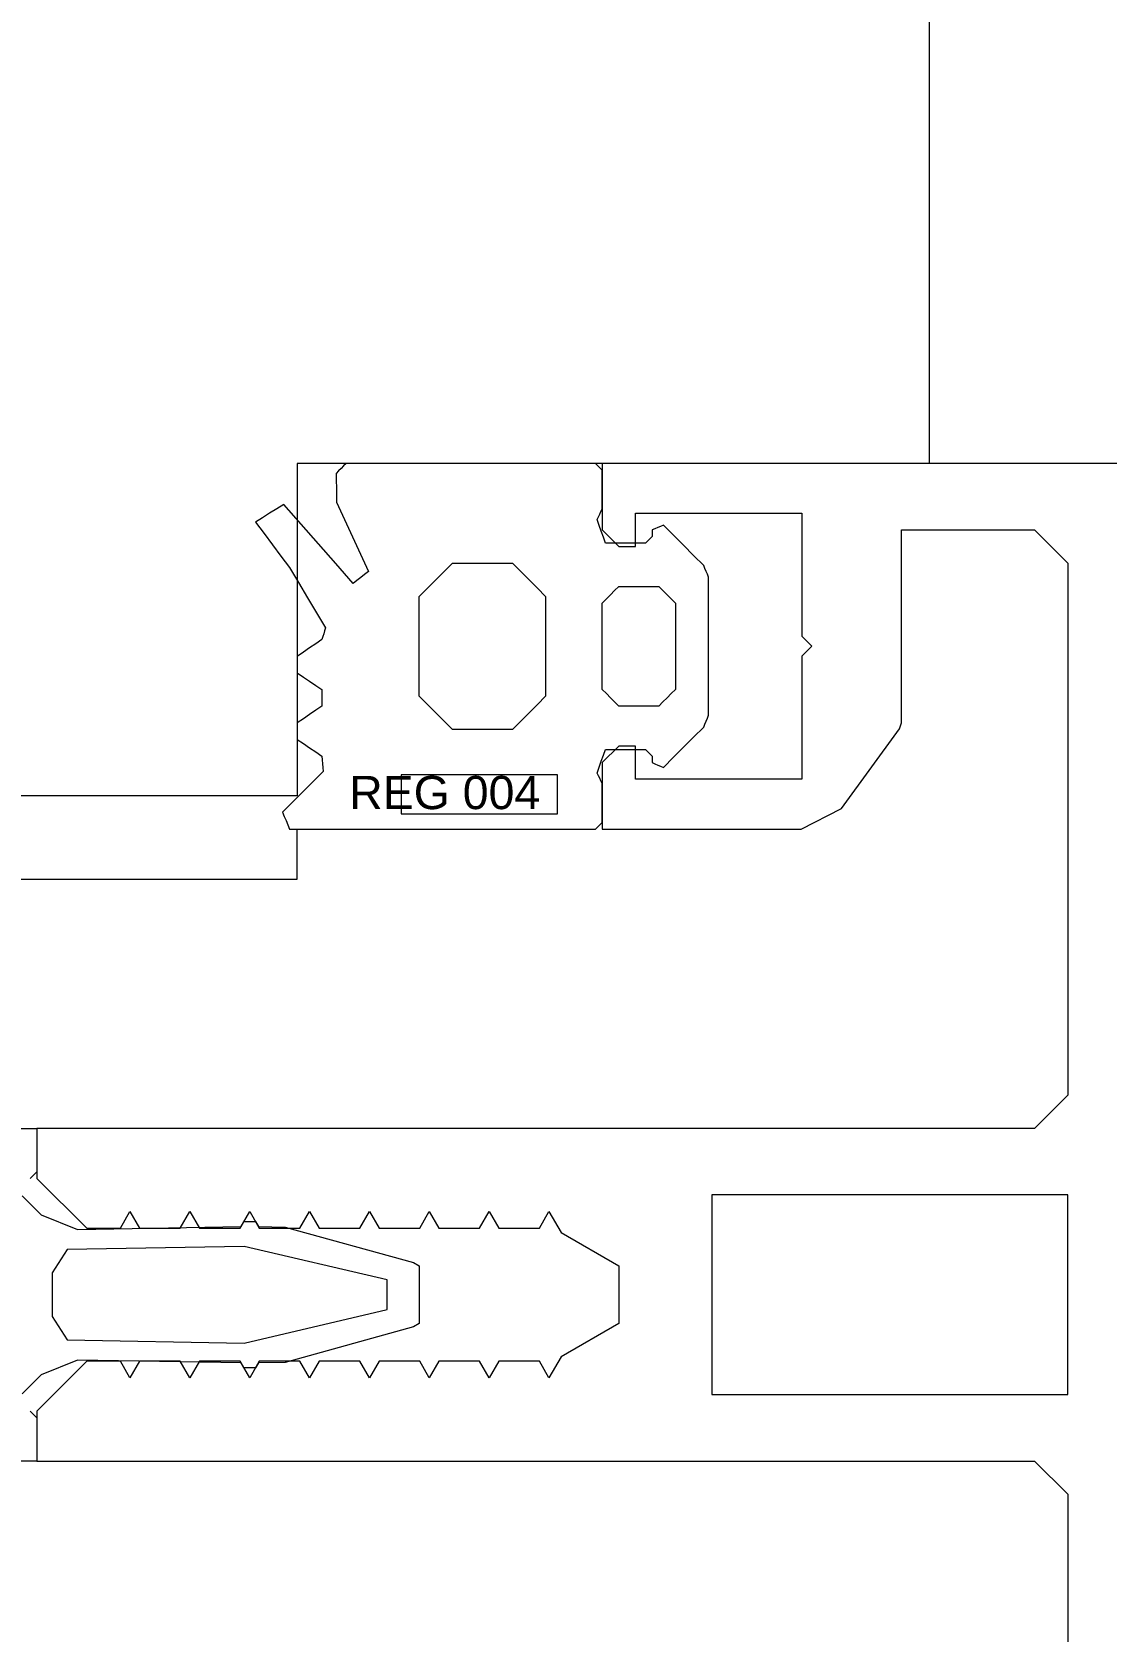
# Model space of a CAD drawing. Header units: millimetres. Extents: x 97 to 214665, y -4577 to 61202.
# Drawn here: x 189850.94 to 189883.23, y 17074.86 to 17122.97 of the extents above; entities that cross this region are included whole.
import ezdxf

# ---------------------------------------------------------------- set-up
doc = ezdxf.new("R2010")
doc.units = ezdxf.units.MM
for name, color, linetype, lineweight in [('A-GLAZ-____-MCUT', 151, 'Continuous', 9), ('A-GLAZ-____-OTLN', 151, 'Continuous', 9), ('A-GLAZ-CURT-OTLN', 52, 'Continuous', 9), ('A-GLAZ-CWMG-MCUT', 51, 'Continuous', 9), ('A-GLAZ-CWMG-OTLN', 51, 'Continuous', 9), ('G-XREF-____-OTLN', 8, 'Continuous', 9)]:
    doc.layers.add(name, color=color, linetype=linetype, lineweight=lineweight)
doc.styles.add('Arial', font='arial.ttf', dxfattribs={"height": 0.9999999999999999})

# ---------------------------------------------------------------- blocks, each defined once
blk = doc.blocks.new('PNS_Панель прямоугольная2 - Нр_Стекло - 40мм-39391143-О_АИ_ПП_4_200_Целиком')
at = {"layer": 'A-GLAZ-____-OTLN', "lineweight": 5}
h = blk.add_hatch(dxfattribs=at)
h.set_pattern_fill('FP_129', color=256, style=0, pattern_type=2)
h.set_pattern_definition([(135, (17470, -132439.8), (-282.842712474619, -282.842712474619), [200, -600]), (135, (17570, -132639.8), (-282.842712474619, -282.842712474619), [600, -200]), (135, (17670, -132239.8), (-282.842712474619, -282.842712474619), [200, -600])])
h.paths.add_polyline_path([(469.9999999999885, 1.559328666189686e-10), (469.9999999999885, 21.00000000015116), (459.9999999999734, 21.00000000015116), (459.9999999999734, 40.00000000016416), (-460.0000000000254, 40.00000000016416), (-460.0000000000254, 21.00000000015116), (-470.0000000000144, 21.00000000015116), (-470.0000000000144, 1.559328666189686e-10), (459.9999999999734, 1.559328666189686e-10)])
at = {"layer": 'A-GLAZ-____-MCUT', "color": 10, "lineweight": 5}
blk.add_line((-460.0000000000131, 39.99999999999774), (459.9999999999881, 39.99999999999774), dxfattribs=at)
blk = doc.blocks.new('Прямоугольный импост - Рядовой 50х200-39387214-О_АИ_ПП_4_200_Целиком')
at = {"layer": 'A-GLAZ-CWMG-MCUT', "color": 90}
for p, q in [((-14.99999999999659, -20.99999999999956), (-14.99999999999659, 20.99999999999956)), ((-24.99999999999432, -24.34424841148236), (-24.99999999999432, -20.99999999999956)), ((-24.99999999999432, -20.99999999999956), (-14.99999999999659, -20.99999999999956)), ((-24.99999999999432, -160.1999999999982), (-24.99999999999432, -28.09424841146646))]:
    blk.add_line(p, q, dxfattribs=at)
blk = doc.blocks.new('Прямоугольный импост - 200_dwg-17677014-О_АИ_ПП_4_200_Целиком')
at = {"layer": 'G-XREF-____-OTLN', "color": 10, "lineweight": 5, "flags": 128}
for points in [[(227971.4522119089, 196911.9675329971), (227971.4522119089, 196781.9675329971), (227973.4522119089, 196781.9675329971), (227973.9522119089, 196782.4675329972), (227973.9522119089, 196782.9675329971), (227972.9522119089, 196782.9675329971), (227972.9522119089, 196787.9675329971), (227976.6522119089, 196787.9675329971), (227976.9522119089, 196788.2675329972), (227977.2522119089, 196787.9675329971), (227980.9522119089, 196787.9675329971), (227980.9522119089, 196782.9675329971), (227979.9522119089, 196782.9675329971), (227979.9522119089, 196782.4675329972), (227980.452211909, 196781.9675329971), (227982.452211909, 196781.9675329971), (227982.452211909, 196787.9509629861), (227981.8338897874, 196789.1644884777), (227979.4310715758, 196790.9102380955), (227979.2547360001, 196790.9675329971), (227973.4522119089, 196790.9675329971), (227973.4522119089, 196794.9675329971), (227974.452211909, 196795.9675329971), (227990.452211909, 196795.9675329971), (227991.4522119089, 196794.9675329971), (227991.4522119089, 196764.9675329971), (227992.9522119089, 196764.9675329971), (227994.452211909, 196766.4675329972), (227994.452211909, 196767.4788578626), (227993.9522119089, 196767.7675329972), (227994.452211909, 196768.0562081317), (227994.452211909, 196769.2788578625), (227993.9522119089, 196769.5675329971), (227994.452211909, 196769.8562081317), (227994.452211909, 196771.0788578625), (227993.9522119089, 196771.3675329971), (227994.452211909, 196771.6562081317), (227994.452211909, 196772.8788578625), (227993.9522119089, 196773.1675329971), (227994.452211909, 196773.4562081317), (227994.452211909, 196774.6788578625), (227993.9522119089, 196774.9675329971), (227994.452211909, 196775.2562081318), (227994.452211909, 196776.4788578626), (227993.9522119089, 196776.7675329972), (227994.452211909, 196777.0562081318), (227994.452211909, 196778.2788578625), (227993.9522119089, 196778.5675329972), (227994.452211909, 196778.8562081317), (227994.452211909, 196780.0788578625), (227993.9522119089, 196780.3675329971), (227994.5845204553, 196780.7325965066), (227995.5861865052, 196782.4675329972), (227997.3182373127, 196782.4675329972), (227998.3199033625, 196780.7325965066), (227998.9522119089, 196780.3675329971), (227998.452211909, 196780.0788578625), (227998.452211909, 196778.8562081317), (227998.9522119089, 196778.5675329972), (227998.452211909, 196778.2788578625), (227998.452211909, 196777.0562081318), (227998.9522119089, 196776.7675329972), (227998.452211909, 196776.4788578626), (227998.452211909, 196775.2562081318), (227998.9522119089, 196774.9675329971), (227998.452211909, 196774.6788578625), (227998.452211909, 196773.4562081317), (227998.9522119089, 196773.1675329971), (227998.452211909, 196772.8788578625), (227998.452211909, 196771.6562081317), (227998.9522119089, 196771.3675329971), (227998.452211909, 196771.0788578625), (227998.452211909, 196769.8562081317), (227998.9522119089, 196769.5675329971), (227998.452211909, 196769.2788578625), (227998.452211909, 196768.0562081317), (227998.9522119089, 196767.7675329972), (227998.452211909, 196767.4788578626), (227998.452211909, 196766.4675329972), (227999.9522119089, 196764.9675329971), (228001.4522119089, 196764.9675329971), (228001.4522119089, 196794.9675329971), (228002.452211909, 196795.9675329971), (228018.4522119089, 196795.9675329971)], [(227974.5229225871, 196785.0210863878), (227974.2198895785, 196784.7180533792), (227973.9168565699, 196784.4150203706), (227973.6138235613, 196784.111987362), (227973.3107905527, 196783.8089543534)], [(227974.8764759777, 196785.1675329972), (227974.7880876301, 196785.1309213449), (227974.6996992824, 196785.0943096925), (227974.6113109347, 196785.0576980402), (227974.5229225871, 196785.0210863878)], [(227979.0279478403, 196785.1675329972), (227977.9900798746, 196785.1675329972), (227976.952211909, 196785.1675329972), (227975.9143439433, 196785.1675329972), (227974.8764759777, 196785.1675329972)], [(227979.3815012308, 196785.0210863878), (227979.2931128832, 196785.0576980402), (227979.2047245356, 196785.0943096925), (227979.1163361879, 196785.1309213449), (227979.0279478403, 196785.1675329972)], [(227980.5936332652, 196783.8089543534), (227980.2906002566, 196784.111987362), (227979.9875672481, 196784.4150203706), (227979.6845342394, 196784.7180533792), (227979.3815012308, 196785.0210863878)], [(227975.152211909, 196783.6675329972), (227975.277211909, 196783.7925329972), (227975.402211909, 196783.9175329972), (227975.527211909, 196784.0425329972), (227975.652211909, 196784.1675329972)], [(227975.652211909, 196784.1675329972), (227976.302211909, 196784.1675329972), (227976.952211909, 196784.1675329972), (227977.602211909, 196784.1675329972), (227978.252211909, 196784.1675329972)], [(227978.252211909, 196784.1675329972), (227978.377211909, 196784.0425329972), (227978.502211909, 196783.9175329972), (227978.627211909, 196783.7925329972), (227978.752211909, 196783.6675329972)], [(227973.3107905527, 196783.8089543534), (227973.3461458918, 196783.7235990144), (227973.3815012308, 196783.6382436753), (227973.4168565699, 196783.5528883362), (227973.452211909, 196783.4675329972)], [(227973.452211909, 196783.4675329972), (227973.502211909, 196783.4675329972), (227973.552211909, 196783.4675329972), (227973.602211909, 196783.4675329972), (227973.652211909, 196783.4675329972)], [(227973.652211909, 196783.4675329972), (227973.702211909, 196783.4175329972), (227973.752211909, 196783.3675329972), (227973.802211909, 196783.3175329972), (227973.852211909, 196783.2675329972)], [(227975.152211909, 196782.4675329972), (227975.152211909, 196782.7675329972), (227975.152211909, 196783.0675329972), (227975.152211909, 196783.3675329972), (227975.152211909, 196783.6675329972)], [(227978.752211909, 196783.6675329972), (227978.752211909, 196783.3675329972), (227978.752211909, 196783.0675329972), (227978.752211909, 196782.7675329972), (227978.752211909, 196782.4675329972)], [(227980.052211909, 196783.2675329972), (227980.102211909, 196783.3175329972), (227980.152211909, 196783.3675329972), (227980.202211909, 196783.4175329972), (227980.252211909, 196783.4675329972)], [(227980.252211909, 196783.4675329972), (227980.302211909, 196783.4675329972), (227980.352211909, 196783.4675329972), (227980.402211909, 196783.4675329972), (227980.452211909, 196783.4675329972)], [(227980.452211909, 196783.4675329972), (227980.487567248, 196783.5528883362), (227980.5229225871, 196783.6382436753), (227980.5582779261, 196783.7235990144), (227980.5936332652, 196783.8089543534)], [(227973.852211909, 196783.2675329972), (227973.852211909, 196782.9669600643), (227973.852211909, 196782.6663871315), (227973.852211909, 196782.3658141986), (227973.852211909, 196782.0652412658)], [(227980.052211909, 196782.0652412658), (227980.052211909, 196782.3658141986), (227980.052211909, 196782.6663871315), (227980.052211909, 196782.9669600643), (227980.052211909, 196783.2675329972)], [(227975.652211909, 196781.9675329972), (227975.527211909, 196782.0925329972), (227975.402211909, 196782.2175329972), (227975.277211909, 196782.3425329972), (227975.152211909, 196782.4675329972)], [(227978.752211909, 196782.4675329972), (227978.627211909, 196782.3425329972), (227978.502211909, 196782.2175329972), (227978.377211909, 196782.0925329972), (227978.252211909, 196781.9675329972)], [(227971.6522119089, 196781.9675329972), (227971.602211909, 196781.9175329972), (227971.552211909, 196781.8675329972), (227971.502211909, 196781.8175329972), (227971.452211909, 196781.7675329972)], [(227972.8258841359, 196781.9675329972), (227972.5324660792, 196781.9675329972), (227972.2390480224, 196781.9675329972), (227971.9456299657, 196781.9675329972), (227971.6522119089, 196781.9675329972)], [(227973.1390480224, 196781.8163871315), (227973.0607570508, 196781.8541735979), (227972.9824660791, 196781.8919600644), (227972.9041751075, 196781.9297465308), (227972.8258841359, 196781.9675329972)], [(227973.852211909, 196782.0652412658), (227973.6739209373, 196782.0030277322), (227973.4956299657, 196781.9408141986), (227973.3173389941, 196781.878600665), (227973.1390480224, 196781.8163871314)], [(227978.252211909, 196781.9675329972), (227977.602211909, 196781.9675329972), (227976.952211909, 196781.9675329972), (227976.302211909, 196781.9675329972), (227975.652211909, 196781.9675329972)], [(227980.7653757955, 196781.8163871315), (227980.5870848239, 196781.8786006651), (227980.4087938523, 196781.9408141987), (227980.2305028806, 196782.0030277322), (227980.052211909, 196782.0652412658)], [(227981.0785396821, 196781.9675329971), (227981.0002487105, 196781.9297465307), (227980.9219577388, 196781.8919600643), (227980.8436667672, 196781.8541735979), (227980.7653757955, 196781.8163871314)], [(227982.252211909, 196781.9675329972), (227981.9587938523, 196781.9675329972), (227981.6653757955, 196781.9675329972), (227981.3719577388, 196781.9675329972), (227981.0785396821, 196781.9675329972)], [(227982.452211909, 196781.7675329972), (227982.402211909, 196781.8175329972), (227982.352211909, 196781.8675329972), (227982.302211909, 196781.9175329972), (227982.252211909, 196781.9675329972)], [(227971.452211909, 196781.7675329972), (227971.452211909, 196779.8925329972), (227971.452211909, 196778.0175329972), (227971.452211909, 196776.1425329972), (227971.452211909, 196774.2675329972)], [(227982.452211909, 196772.5675329972), (227982.452211909, 196774.8675329972), (227982.452211909, 196777.1675329972), (227982.452211909, 196779.4675329972), (227982.452211909, 196781.7675329972)], [(227974.452211909, 196779.2675329972), (227974.702211909, 196779.5175329972), (227974.952211909, 196779.7675329972), (227975.202211909, 196780.0175329972), (227975.452211909, 196780.2675329972)], [(227975.452211909, 196780.2675329972), (227976.202211909, 196780.2675329972), (227976.952211909, 196780.2675329972), (227977.702211909, 196780.2675329972), (227978.452211909, 196780.2675329972)], [(227978.452211909, 196780.2675329972), (227978.702211909, 196780.0175329972), (227978.952211909, 196779.7675329972), (227979.202211909, 196779.5175329972), (227979.452211909, 196779.2675329972)], [(227974.452211909, 196777.4675329972), (227974.452211909, 196777.9175329972), (227974.452211909, 196778.3675329972), (227974.452211909, 196778.8175329972), (227974.452211909, 196779.2675329972)], [(227979.452211909, 196779.2675329972), (227979.452211909, 196778.8175329972), (227979.452211909, 196778.3675329972), (227979.452211909, 196777.9175329972), (227979.452211909, 196777.4675329972)], [(227975.452211909, 196776.4675329972), (227975.202211909, 196776.7175329972), (227974.952211909, 196776.9675329972), (227974.702211909, 196777.2175329972), (227974.452211909, 196777.4675329972)], [(227979.452211909, 196777.4675329972), (227979.202211909, 196777.2175329972), (227978.952211909, 196776.9675329972), (227978.702211909, 196776.7175329972), (227978.452211909, 196776.4675329972)], [(227978.452211909, 196776.4675329972), (227977.702211909, 196776.4675329972), (227976.952211909, 196776.4675329972), (227976.202211909, 196776.4675329972), (227975.452211909, 196776.4675329972)], [(227999.952211909, 196764.7675329972), (228000.152211909, 196764.9675329972), (228001.452211909, 196764.9675329972), (228001.452211909, 196730.9674846028)], [(227991.452211909, 196730.9674846028), (227991.452211909, 196764.9675329972), (227992.752211909, 196764.9675329972), (227992.952211909, 196764.7675329972)], [(227993.4752566468, 196764.526111641), (227994.0489966774, 196765.0998516716), (227994.4881080483, 196766.186690453), (227994.402211909, 196771.1076769816), (227994.252211909, 196771.194279522), (227994.252211909, 196771.5406896835), (227994.402211909, 196771.6272922239), (227994.4163125748, 196772.4351188312), (227995.4868909058, 196776.2954995797), (227995.5861865052, 196776.4674846027), (227997.3182373127, 196776.4674846027), (227997.4175329121, 196776.2954995797), (227998.4881112431, 196772.4351188312), (227998.502211909, 196771.6272922239), (227998.652211909, 196771.5406896835), (227998.652211909, 196771.194279522), (227998.502211909, 196771.1076769816), (227998.4163157696, 196766.186690453), (227998.8554271405, 196765.0998516716), (227999.4291671711, 196764.526111641)], [(227972.6156046483, 196773.9815868291), (227973.1374410233, 196774.2210464551), (227973.6592773984, 196774.4605060812), (227974.1811137735, 196774.6999657072), (227974.7029501486, 196774.9394253333)], [(227974.7029501486, 196774.9394253333), (227974.7924186304, 196774.8236256558), (227974.8818871124, 196774.7078259783), (227974.9713555943, 196774.5920263008), (227975.0608240762, 196774.4762266233)], [(227971.452211909, 196774.2675329972), (227971.527211909, 196774.1925329972), (227971.602211909, 196774.1175329972), (227971.677211909, 196774.0425329972), (227971.752211909, 196773.9675329972)], [(227975.0608240762, 196774.4762266233), (227974.4670717947, 196773.9548338448), (227973.8733195132, 196773.4334410664), (227973.2795672316, 196772.9120482878), (227972.6858149501, 196772.3906555094)], [(227971.752211909, 196773.9675329972), (227971.9680600938, 196773.9710464551), (227972.1839082786, 196773.9745599131), (227972.3997564634, 196773.9780733711), (227972.6156046483, 196773.9815868291)], [(227974.587129028, 196772.5622736251), (227975.0396009467, 196772.833687566), (227975.4920728655, 196773.105101507), (227975.9445447841, 196773.3765154479), (227976.3970167029, 196773.6479293888)], [(227976.3970167029, 196773.6479293888), (227976.4856083112, 196773.6201423938), (227976.5741999195, 196773.5923553987), (227976.6627915278, 196773.5645684037), (227976.7513831361, 196773.5367814086)], [(227976.7513831361, 196773.5367814086), (227976.8775334538, 196773.3521572029), (227977.0036837716, 196773.1675329972), (227977.1298340893, 196772.9829087914), (227977.255984407, 196772.7982845857)], [(227977.7513831361, 196772.7982845857), (227977.8775334539, 196772.9829087914), (227978.0036837716, 196773.1675329972), (227978.1298340893, 196773.3521572029), (227978.2559844069, 196773.5367814086)], [(227978.2559844069, 196773.5367814086), (227978.3798340893, 196773.5367814086), (227978.5036837715, 196773.5367814086), (227978.6275334538, 196773.5367814086), (227978.7513831361, 196773.5367814086)], [(227978.7513831361, 196773.5367814086), (227978.8775334538, 196773.3521572029), (227979.0036837716, 196773.1675329972), (227979.1298340893, 196772.9829087914), (227979.255984407, 196772.7982845857)], [(227979.7513831361, 196772.7982845857), (227979.8775334539, 196772.9829087914), (227980.0036837716, 196773.1675329972), (227980.1298340893, 196773.3521572029), (227980.2559844069, 196773.5367814086)], [(227980.2559844069, 196773.5367814086), (227980.3709422567, 196773.5475023144), (227980.4859001064, 196773.5582232201), (227980.6008579562, 196773.5689441258), (227980.7158158059, 196773.5796650315)], [(227980.7158158059, 196773.5796650315), (227981.0218818231, 196773.2735990143), (227981.3279478402, 196772.9675329972), (227981.6340138575, 196772.66146698), (227981.9400798746, 196772.3554009628)], [(227971.8517335563, 196730.7982845857), (227983.9522119089, 196730.7982845857), (227983.9522119089, 196772.7982845857), (227982.452211909, 196772.7982845857)], [(227977.255984407, 196772.7982845857), (227977.3798340893, 196772.7982845857), (227977.5036837716, 196772.7982845857), (227977.6275334538, 196772.7982845857), (227977.7513831361, 196772.7982845857)], [(227979.255984407, 196772.7982845857), (227979.3798340893, 196772.7982845857), (227979.5036837716, 196772.7982845857), (227979.6275334538, 196772.7982845857), (227979.7513831361, 196772.7982845857)], [(227972.6858149501, 196772.3906555093), (227972.8190134295, 196772.1790942532), (227972.952211909, 196771.9675329971), (227973.0854103884, 196771.7559717411), (227973.2186088679, 196771.544410485)], [(227973.2186088679, 196771.544410485), (227973.5607389079, 196771.79887627), (227973.9028689479, 196772.0533420551), (227974.244998988, 196772.3078078401), (227974.587129028, 196772.5622736251)], [(227981.9400798746, 196772.3554009628), (227982.0681128832, 196772.4084339714), (227982.1961458918, 196772.46146698), (227982.3241789004, 196772.5144999886), (227982.452211909, 196772.5675329972)]]:
    blk.add_lwpolyline(points, dxfattribs=at)
for points in [[(227993.4522119089, 196795.9675329971), (227993.4522119089, 196785.2675329972), (227999.4522119089, 196785.2675329972), (227999.4522119089, 196795.9675329971)], [(227980.8215488205, 196775.9257735253), (227981.9906177796, 196775.9257735253), (227981.9906177796, 196780.6252165239), (227980.8215488205, 196780.6252165239)], [(227997.8107879854, 196765.8752400305), (227997.9037324178, 196771.2000229959), (227996.8961594824, 196775.4975075409), (227996.0082643356, 196775.4975075409), (227995.0006914001, 196771.2000229959), (227995.0936358325, 196765.8752400305), (227995.798000687, 196765.4276726059), (227997.106423131, 196765.4276726059)]]:
    blk.add_lwpolyline(points, close=True, dxfattribs=at)
blk = doc.blocks.new('Прямоугольный импост - 200_dwg-V118-О_АИ_ПП_4_200_Целиком')
at = {"layer": 'G-XREF-____-OTLN', "color": 10, "lineweight": 5, "flags": 128}
for points in [[(227971.4522119089, 196911.9675329971), (227971.4522119089, 196781.9675329971), (227973.4522119089, 196781.9675329971), (227973.9522119089, 196782.4675329972), (227973.9522119089, 196782.9675329971), (227972.9522119089, 196782.9675329971), (227972.9522119089, 196787.9675329971), (227976.6522119089, 196787.9675329971), (227976.9522119089, 196788.2675329972), (227977.2522119089, 196787.9675329971), (227980.9522119089, 196787.9675329971), (227980.9522119089, 196782.9675329971), (227979.9522119089, 196782.9675329971), (227979.9522119089, 196782.4675329972), (227980.452211909, 196781.9675329971), (227982.452211909, 196781.9675329971), (227982.452211909, 196787.9509629861), (227981.8338897874, 196789.1644884777), (227979.4310715758, 196790.9102380955), (227979.2547360001, 196790.9675329971), (227973.4522119089, 196790.9675329971), (227973.4522119089, 196794.9675329971), (227974.452211909, 196795.9675329971), (227990.452211909, 196795.9675329971), (227991.4522119089, 196794.9675329971), (227991.4522119089, 196764.9675329971), (227992.9522119089, 196764.9675329971), (227994.452211909, 196766.4675329972), (227994.452211909, 196767.4788578626), (227993.9522119089, 196767.7675329972), (227994.452211909, 196768.0562081317), (227994.452211909, 196769.2788578625), (227993.9522119089, 196769.5675329971), (227994.452211909, 196769.8562081317), (227994.452211909, 196771.0788578625), (227993.9522119089, 196771.3675329971), (227994.452211909, 196771.6562081317), (227994.452211909, 196772.8788578625), (227993.9522119089, 196773.1675329971), (227994.452211909, 196773.4562081317), (227994.452211909, 196774.6788578625), (227993.9522119089, 196774.9675329971), (227994.452211909, 196775.2562081318), (227994.452211909, 196776.4788578626), (227993.9522119089, 196776.7675329972), (227994.452211909, 196777.0562081318), (227994.452211909, 196778.2788578625), (227993.9522119089, 196778.5675329972), (227994.452211909, 196778.8562081317), (227994.452211909, 196780.0788578625), (227993.9522119089, 196780.3675329971), (227994.5845204553, 196780.7325965066), (227995.5861865052, 196782.4675329972), (227997.3182373127, 196782.4675329972), (227998.3199033625, 196780.7325965066), (227998.9522119089, 196780.3675329971), (227998.452211909, 196780.0788578625), (227998.452211909, 196778.8562081317), (227998.9522119089, 196778.5675329972), (227998.452211909, 196778.2788578625), (227998.452211909, 196777.0562081318), (227998.9522119089, 196776.7675329972), (227998.452211909, 196776.4788578626), (227998.452211909, 196775.2562081318), (227998.9522119089, 196774.9675329971), (227998.452211909, 196774.6788578625), (227998.452211909, 196773.4562081317), (227998.9522119089, 196773.1675329971), (227998.452211909, 196772.8788578625), (227998.452211909, 196771.6562081317), (227998.9522119089, 196771.3675329971), (227998.452211909, 196771.0788578625), (227998.452211909, 196769.8562081317), (227998.9522119089, 196769.5675329971), (227998.452211909, 196769.2788578625), (227998.452211909, 196768.0562081317), (227998.9522119089, 196767.7675329972), (227998.452211909, 196767.4788578626), (227998.452211909, 196766.4675329972), (227999.9522119089, 196764.9675329971), (228001.4522119089, 196764.9675329971), (228001.4522119089, 196794.9675329971), (228002.452211909, 196795.9675329971), (228018.4522119089, 196795.9675329971)], [(227974.5229225871, 196785.0210863878), (227974.2198895785, 196784.7180533792), (227973.9168565699, 196784.4150203706), (227973.6138235613, 196784.111987362), (227973.3107905527, 196783.8089543534)], [(227974.8764759777, 196785.1675329972), (227974.7880876301, 196785.1309213449), (227974.6996992824, 196785.0943096925), (227974.6113109347, 196785.0576980402), (227974.5229225871, 196785.0210863878)], [(227979.0279478403, 196785.1675329972), (227977.9900798746, 196785.1675329972), (227976.952211909, 196785.1675329972), (227975.9143439433, 196785.1675329972), (227974.8764759777, 196785.1675329972)], [(227979.3815012308, 196785.0210863878), (227979.2931128832, 196785.0576980402), (227979.2047245356, 196785.0943096925), (227979.1163361879, 196785.1309213449), (227979.0279478403, 196785.1675329972)], [(227980.5936332652, 196783.8089543534), (227980.2906002566, 196784.111987362), (227979.9875672481, 196784.4150203706), (227979.6845342394, 196784.7180533792), (227979.3815012308, 196785.0210863878)], [(227975.152211909, 196783.6675329972), (227975.277211909, 196783.7925329972), (227975.402211909, 196783.9175329972), (227975.527211909, 196784.0425329972), (227975.652211909, 196784.1675329972)], [(227975.652211909, 196784.1675329972), (227976.302211909, 196784.1675329972), (227976.952211909, 196784.1675329972), (227977.602211909, 196784.1675329972), (227978.252211909, 196784.1675329972)], [(227978.252211909, 196784.1675329972), (227978.377211909, 196784.0425329972), (227978.502211909, 196783.9175329972), (227978.627211909, 196783.7925329972), (227978.752211909, 196783.6675329972)], [(227973.3107905527, 196783.8089543534), (227973.3461458918, 196783.7235990144), (227973.3815012308, 196783.6382436753), (227973.4168565699, 196783.5528883362), (227973.452211909, 196783.4675329972)], [(227973.452211909, 196783.4675329972), (227973.502211909, 196783.4675329972), (227973.552211909, 196783.4675329972), (227973.602211909, 196783.4675329972), (227973.652211909, 196783.4675329972)], [(227973.652211909, 196783.4675329972), (227973.702211909, 196783.4175329972), (227973.752211909, 196783.3675329972), (227973.802211909, 196783.3175329972), (227973.852211909, 196783.2675329972)], [(227975.152211909, 196782.4675329972), (227975.152211909, 196782.7675329972), (227975.152211909, 196783.0675329972), (227975.152211909, 196783.3675329972), (227975.152211909, 196783.6675329972)], [(227978.752211909, 196783.6675329972), (227978.752211909, 196783.3675329972), (227978.752211909, 196783.0675329972), (227978.752211909, 196782.7675329972), (227978.752211909, 196782.4675329972)], [(227980.052211909, 196783.2675329972), (227980.102211909, 196783.3175329972), (227980.152211909, 196783.3675329972), (227980.202211909, 196783.4175329972), (227980.252211909, 196783.4675329972)], [(227980.252211909, 196783.4675329972), (227980.302211909, 196783.4675329972), (227980.352211909, 196783.4675329972), (227980.402211909, 196783.4675329972), (227980.452211909, 196783.4675329972)], [(227980.452211909, 196783.4675329972), (227980.487567248, 196783.5528883362), (227980.5229225871, 196783.6382436753), (227980.5582779261, 196783.7235990144), (227980.5936332652, 196783.8089543534)], [(227973.852211909, 196783.2675329972), (227973.852211909, 196782.9669600643), (227973.852211909, 196782.6663871315), (227973.852211909, 196782.3658141986), (227973.852211909, 196782.0652412658)], [(227980.052211909, 196782.0652412658), (227980.052211909, 196782.3658141986), (227980.052211909, 196782.6663871315), (227980.052211909, 196782.9669600643), (227980.052211909, 196783.2675329972)], [(227975.652211909, 196781.9675329972), (227975.527211909, 196782.0925329972), (227975.402211909, 196782.2175329972), (227975.277211909, 196782.3425329972), (227975.152211909, 196782.4675329972)], [(227978.752211909, 196782.4675329972), (227978.627211909, 196782.3425329972), (227978.502211909, 196782.2175329972), (227978.377211909, 196782.0925329972), (227978.252211909, 196781.9675329972)], [(227971.6522119089, 196781.9675329972), (227971.602211909, 196781.9175329972), (227971.552211909, 196781.8675329972), (227971.502211909, 196781.8175329972), (227971.452211909, 196781.7675329972)], [(227972.8258841359, 196781.9675329972), (227972.5324660792, 196781.9675329972), (227972.2390480224, 196781.9675329972), (227971.9456299657, 196781.9675329972), (227971.6522119089, 196781.9675329972)], [(227973.1390480224, 196781.8163871315), (227973.0607570508, 196781.8541735979), (227972.9824660791, 196781.8919600644), (227972.9041751075, 196781.9297465308), (227972.8258841359, 196781.9675329972)], [(227973.852211909, 196782.0652412658), (227973.6739209373, 196782.0030277322), (227973.4956299657, 196781.9408141986), (227973.3173389941, 196781.878600665), (227973.1390480224, 196781.8163871314)], [(227978.252211909, 196781.9675329972), (227977.602211909, 196781.9675329972), (227976.952211909, 196781.9675329972), (227976.302211909, 196781.9675329972), (227975.652211909, 196781.9675329972)], [(227980.7653757955, 196781.8163871315), (227980.5870848239, 196781.8786006651), (227980.4087938523, 196781.9408141987), (227980.2305028806, 196782.0030277322), (227980.052211909, 196782.0652412658)], [(227981.0785396821, 196781.9675329971), (227981.0002487105, 196781.9297465307), (227980.9219577388, 196781.8919600643), (227980.8436667672, 196781.8541735979), (227980.7653757955, 196781.8163871314)], [(227982.252211909, 196781.9675329972), (227981.9587938523, 196781.9675329972), (227981.6653757955, 196781.9675329972), (227981.3719577388, 196781.9675329972), (227981.0785396821, 196781.9675329972)], [(227982.452211909, 196781.7675329972), (227982.402211909, 196781.8175329972), (227982.352211909, 196781.8675329972), (227982.302211909, 196781.9175329972), (227982.252211909, 196781.9675329972)], [(227971.452211909, 196781.7675329972), (227971.452211909, 196779.8925329972), (227971.452211909, 196778.0175329972), (227971.452211909, 196776.1425329972), (227971.452211909, 196774.2675329972)], [(227982.452211909, 196772.5675329972), (227982.452211909, 196774.8675329972), (227982.452211909, 196777.1675329972), (227982.452211909, 196779.4675329972), (227982.452211909, 196781.7675329972)], [(227974.452211909, 196779.2675329972), (227974.702211909, 196779.5175329972), (227974.952211909, 196779.7675329972), (227975.202211909, 196780.0175329972), (227975.452211909, 196780.2675329972)], [(227975.452211909, 196780.2675329972), (227976.202211909, 196780.2675329972), (227976.952211909, 196780.2675329972), (227977.702211909, 196780.2675329972), (227978.452211909, 196780.2675329972)], [(227978.452211909, 196780.2675329972), (227978.702211909, 196780.0175329972), (227978.952211909, 196779.7675329972), (227979.202211909, 196779.5175329972), (227979.452211909, 196779.2675329972)], [(227974.452211909, 196777.4675329972), (227974.452211909, 196777.9175329972), (227974.452211909, 196778.3675329972), (227974.452211909, 196778.8175329972), (227974.452211909, 196779.2675329972)], [(227979.452211909, 196779.2675329972), (227979.452211909, 196778.8175329972), (227979.452211909, 196778.3675329972), (227979.452211909, 196777.9175329972), (227979.452211909, 196777.4675329972)], [(227975.452211909, 196776.4675329972), (227975.202211909, 196776.7175329972), (227974.952211909, 196776.9675329972), (227974.702211909, 196777.2175329972), (227974.452211909, 196777.4675329972)], [(227979.452211909, 196777.4675329972), (227979.202211909, 196777.2175329972), (227978.952211909, 196776.9675329972), (227978.702211909, 196776.7175329972), (227978.452211909, 196776.4675329972)], [(227978.452211909, 196776.4675329972), (227977.702211909, 196776.4675329972), (227976.952211909, 196776.4675329972), (227976.202211909, 196776.4675329972), (227975.452211909, 196776.4675329972)], [(227999.952211909, 196764.7675329972), (228000.152211909, 196764.9675329972), (228001.452211909, 196764.9675329972), (228001.452211909, 196730.9674846028)], [(227991.452211909, 196730.9674846028), (227991.452211909, 196764.9675329972), (227992.752211909, 196764.9675329972), (227992.952211909, 196764.7675329972)], [(227993.4752566468, 196764.526111641), (227994.0489966774, 196765.0998516716), (227994.4881080483, 196766.186690453), (227994.402211909, 196771.1076769816), (227994.252211909, 196771.194279522), (227994.252211909, 196771.5406896835), (227994.402211909, 196771.6272922239), (227994.4163125748, 196772.4351188312), (227995.4868909058, 196776.2954995797), (227995.5861865052, 196776.4674846027), (227997.3182373127, 196776.4674846027), (227997.4175329121, 196776.2954995797), (227998.4881112431, 196772.4351188312), (227998.502211909, 196771.6272922239), (227998.652211909, 196771.5406896835), (227998.652211909, 196771.194279522), (227998.502211909, 196771.1076769816), (227998.4163157696, 196766.186690453), (227998.8554271405, 196765.0998516716), (227999.4291671711, 196764.526111641)], [(227972.6156046483, 196773.9815868291), (227973.1374410233, 196774.2210464551), (227973.6592773984, 196774.4605060812), (227974.1811137735, 196774.6999657072), (227974.7029501486, 196774.9394253333)], [(227974.7029501486, 196774.9394253333), (227974.7924186304, 196774.8236256558), (227974.8818871124, 196774.7078259783), (227974.9713555943, 196774.5920263008), (227975.0608240762, 196774.4762266233)], [(227971.452211909, 196774.2675329972), (227971.527211909, 196774.1925329972), (227971.602211909, 196774.1175329972), (227971.677211909, 196774.0425329972), (227971.752211909, 196773.9675329972)], [(227975.0608240762, 196774.4762266233), (227974.4670717947, 196773.9548338448), (227973.8733195132, 196773.4334410664), (227973.2795672316, 196772.9120482878), (227972.6858149501, 196772.3906555094)], [(227971.752211909, 196773.9675329972), (227971.9680600938, 196773.9710464551), (227972.1839082786, 196773.9745599131), (227972.3997564634, 196773.9780733711), (227972.6156046483, 196773.9815868291)], [(227974.587129028, 196772.5622736251), (227975.0396009467, 196772.833687566), (227975.4920728655, 196773.105101507), (227975.9445447841, 196773.3765154479), (227976.3970167029, 196773.6479293888)], [(227976.3970167029, 196773.6479293888), (227976.4856083112, 196773.6201423938), (227976.5741999195, 196773.5923553987), (227976.6627915278, 196773.5645684037), (227976.7513831361, 196773.5367814086)], [(227976.7513831361, 196773.5367814086), (227976.8775334538, 196773.3521572029), (227977.0036837716, 196773.1675329972), (227977.1298340893, 196772.9829087914), (227977.255984407, 196772.7982845857)], [(227977.7513831361, 196772.7982845857), (227977.8775334539, 196772.9829087914), (227978.0036837716, 196773.1675329972), (227978.1298340893, 196773.3521572029), (227978.2559844069, 196773.5367814086)], [(227978.2559844069, 196773.5367814086), (227978.3798340893, 196773.5367814086), (227978.5036837715, 196773.5367814086), (227978.6275334538, 196773.5367814086), (227978.7513831361, 196773.5367814086)], [(227978.7513831361, 196773.5367814086), (227978.8775334538, 196773.3521572029), (227979.0036837716, 196773.1675329972), (227979.1298340893, 196772.9829087914), (227979.255984407, 196772.7982845857)], [(227979.7513831361, 196772.7982845857), (227979.8775334539, 196772.9829087914), (227980.0036837716, 196773.1675329972), (227980.1298340893, 196773.3521572029), (227980.2559844069, 196773.5367814086)], [(227980.2559844069, 196773.5367814086), (227980.3709422567, 196773.5475023144), (227980.4859001064, 196773.5582232201), (227980.6008579562, 196773.5689441258), (227980.7158158059, 196773.5796650315)], [(227980.7158158059, 196773.5796650315), (227981.0218818231, 196773.2735990143), (227981.3279478402, 196772.9675329972), (227981.6340138575, 196772.66146698), (227981.9400798746, 196772.3554009628)], [(227971.8517335563, 196730.7982845857), (227983.9522119089, 196730.7982845857), (227983.9522119089, 196772.7982845857), (227982.452211909, 196772.7982845857)], [(227977.255984407, 196772.7982845857), (227977.3798340893, 196772.7982845857), (227977.5036837716, 196772.7982845857), (227977.6275334538, 196772.7982845857), (227977.7513831361, 196772.7982845857)], [(227979.255984407, 196772.7982845857), (227979.3798340893, 196772.7982845857), (227979.5036837716, 196772.7982845857), (227979.6275334538, 196772.7982845857), (227979.7513831361, 196772.7982845857)], [(227972.6858149501, 196772.3906555093), (227972.8190134295, 196772.1790942532), (227972.952211909, 196771.9675329971), (227973.0854103884, 196771.7559717411), (227973.2186088679, 196771.544410485)], [(227973.2186088679, 196771.544410485), (227973.5607389079, 196771.79887627), (227973.9028689479, 196772.0533420551), (227974.244998988, 196772.3078078401), (227974.587129028, 196772.5622736251)], [(227981.9400798746, 196772.3554009628), (227982.0681128832, 196772.4084339714), (227982.1961458918, 196772.46146698), (227982.3241789004, 196772.5144999886), (227982.452211909, 196772.5675329972)]]:
    blk.add_lwpolyline(points, dxfattribs=at)
for points in [[(227993.4522119089, 196795.9675329971), (227993.4522119089, 196785.2675329972), (227999.4522119089, 196785.2675329972), (227999.4522119089, 196795.9675329971)], [(227980.8215488205, 196775.9257735253), (227981.9906177796, 196775.9257735253), (227981.9906177796, 196780.6252165239), (227980.8215488205, 196780.6252165239)], [(227997.8107879854, 196765.8752400305), (227997.9037324178, 196771.2000229959), (227996.8961594824, 196775.4975075409), (227996.0082643356, 196775.4975075409), (227995.0006914001, 196771.2000229959), (227995.0936358325, 196765.8752400305), (227995.798000687, 196765.4276726059), (227997.106423131, 196765.4276726059)]]:
    blk.add_lwpolyline(points, close=True, dxfattribs=at)
at = {"layer": 'G-XREF-____-OTLN', "color": 7, "lineweight": 5, "insert": (227980.8498307649, 196774.3589637465), "char_height": 0.9999999999999999, "width": 6.868376022600987, "attachment_point": 1, "rotation": 90, "line_spacing_factor": 0.9417779076525878, "style": 'Arial'}
blk.add_mtext('REG 004', dxfattribs=at)
blk = doc.blocks.new('Прямоугольный импост - 42х50х200h-V138-О_АИ_ПП_4_200_Целиком')
for name in ['Прямоугольный импост - 200_dwg-17677014-О_АИ_ПП_4_200_Целиком', 'Прямоугольный импост - 200_dwg-V118-О_АИ_ПП_4_200_Целиком']:
    blk.add_blockref(name, (-227996.452211909, -196751.7982845857))
blk = doc.blocks.new('0083_СОШ675_АР_R22_rvt-1-О_АИ_ПП_4_200_Целиком')
at = {"layer": 'A-GLAZ-CURT-OTLN', "color": 90, "lineweight": 9, "rotation": 270}
blk.add_blockref('PNS_Панель прямоугольная2 - Нр_Стекло - 40мм-39391143-О_АИ_ПП_4_200_Целиком', (132339.800000001, 17569.99999969534), dxfattribs=at)
at = {"layer": 'A-GLAZ-CWMG-OTLN', "color": 90, "lineweight": 9, "rotation": 270}
blk.add_blockref('Прямоугольный импост - 42х50х200h-V138-О_АИ_ПП_4_200_Целиком', (132339.800000001, 17084.99999969534), dxfattribs=at)
at = {"layer": 'A-GLAZ-CWMG-OTLN', "color": 90, "lineweight": 9, "extrusion": (0, 0, -1), "rotation": 270}
blk.add_blockref('Прямоугольный импост - Рядовой 50х200-39387214-О_АИ_ПП_4_200_Целиком', (-132339.800000001, 17084.99999969534), dxfattribs=at)

msp = doc.modelspace()

# ---------------------------------------------------------------- block references
at = {"color": 250, "lineweight": 5}
msp.add_blockref('0083_СОШ675_АР_R22_rvt-1-О_АИ_ПП_4_200_Целиком', (57498.11441184954, 0), dxfattribs=at)

doc.saveas('drawing.dxf')
